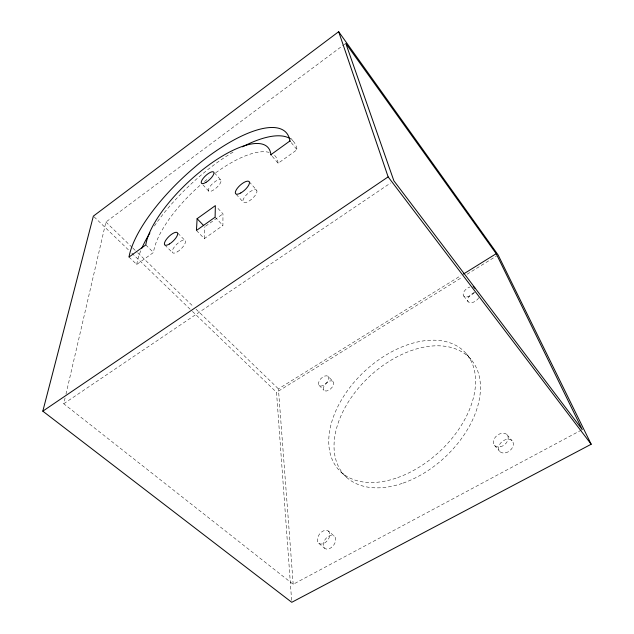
<?xml version="1.0" encoding="UTF-8"?>
<svg xmlns="http://www.w3.org/2000/svg" width="634" height="634" viewBox="0 0 634 634"><rect width="100%" height="100%" fill="white"/><g stroke="black" fill="none" stroke-linecap="round" stroke-linejoin="round"><path stroke-width="0.48" stroke-dasharray="3.17 2.38" d="M196.445 230.459L204.306 238.622L222.899 225.498L222.978 213.84L216.63 206.993M204.306 238.622L204.79 226.766M581.386 430.082L293.193 584.286L63.741 403.747L65.08 397.978M65.976 394.134L105.91 222.035L345.784 43.366M128.995 257.055L136.738 264.465L153.483 252.483A80.835 29.433 -42.9 0 1 201.105 184.407M272.248 156.321L278.12 163.287L297.061 149.735A104.158 38 -42.9 0 0 291.925 139.94M205.582 226.203L222.978 213.84M63.741 403.747L390.592 183.004M293.193 584.286L278.413 388.864L460.87 275.616M291.616 600.327L276.527 392.311L462.035 277.351M467.076 274.237L496.454 256.025M318.751 543.29L324.671 548.323M328.349 531.023A7.79 5.096 -52.5 0 1 324.671 542.981A7.79 5.096 -52.5 0 1 317.721 537.545A7.79 5.096 -52.5 0 1 328.349 531.023L334.189 536.102A7.743 5.12 -52.7 0 1 330.583 548.038A7.743 5.12 -52.7 0 1 323.609 542.569A7.743 5.12 -52.7 0 1 334.189 536.102M340.989 472.045L346.457 477.212M94.078 216.812L129.003 250.398M131.848 253.14L191.714 310.731M192.427 311.413L276.527 392.311M105.91 222.035L132.173 247.434M132.886 248.116L137.142 252.237M137.855 252.926L193.227 306.476M196.065 309.226L278.413 388.864M145.796 244.938L153.483 252.483M164.785 244.962L172.63 252.784M319.06 385.337L323.982 390.306M177.9 233.241L185.001 240.476M328.206 376.477A6.364 3.582 -44.6 0 1 323.506 385.393A6.364 3.582 -44.6 0 1 319.235 380.899A6.364 3.582 -44.6 0 1 328.206 376.477L333.072 381.494A6.332 3.606 -44.7 0 1 328.428 390.393A6.332 3.606 -44.7 0 1 324.125 385.86A6.332 3.606 -44.7 0 1 333.072 381.494M215.108 217.169L222.899 225.498M202.888 184.787L208.744 191.159M214.403 172.868L220.846 180.008A8.234 2.845 -42.5 0 1 213.135 190.232A8.234 2.845 -42.5 0 1 210.171 186.261A8.234 2.845 -42.5 0 1 220.846 180.008M236.205 194.337L243.147 202.064M249.178 181.696L256.667 190.216A8.995 3.392 -42 0 1 248.354 201.469A8.995 3.392 -42 0 1 244.756 196.802A8.995 3.392 -42 0 1 256.667 190.216M494.488 445.393L499.687 451.408M507.034 434.734L512.153 440.828M291.252 142.626L297.061 149.735M290.903 138.355L293.241 141.224M466.204 353.606L470.951 359.43M463.723 295.975L468.161 301.713M474.002 292.496A6.831 3.97 -36.3 0 1 466.521 296.989A6.831 3.97 -36.3 0 1 463.399 292.924A6.831 3.97 -36.3 0 1 469.818 287.051M478.749 297.766A6.792 4.002 -36.1 0 1 471.157 302.735A6.792 4.002 -36.1 0 1 467.876 298.495A6.792 4.002 -36.1 0 1 474.787 292.646M274.554 155.385A80.835 29.433 -42.9 0 1 278.12 163.287M204.481 181.53A80.835 29.433 -42.9 0 1 209.038 177.829M215.742 172.757A80.835 29.433 -42.9 0 1 269.268 152.437M136.738 264.465A104.158 38 -42.9 0 1 140.756 250.747M154.395 226.013A104.158 38 -42.9 0 1 233.209 152.009M177.298 251.872A8.725 3.186 -44.2 0 0 185.199 240.69A8.725 3.186 -44.2 0 0 174.009 247.387A8.725 3.186 -44.2 0 0 177.298 251.872M397.7 477.592A86.248 54.928 -42.9 0 0 467.852 355.666A86.248 54.928 -42.9 0 0 340.941 400.791A86.248 54.928 -42.9 0 0 397.7 477.592M403.129 483.084A85.756 55.253 -42.9 0 0 472.607 361.507A85.756 55.253 -42.9 0 0 346.005 405.863A85.756 55.253 -42.9 0 0 403.129 483.084M500.472 446.772A8.234 5.952 -38.3 0 0 507.39 435.178A8.234 5.952 -38.3 0 0 494.512 438.348A8.234 5.952 -38.3 0 0 500.472 446.772M505.67 452.827A8.179 5.983 -38.2 0 0 512.518 441.272A8.179 5.983 -38.2 0 0 499.679 444.363A8.179 5.983 -38.2 0 0 505.67 452.827"/><path stroke-width="0.95" d="M197.111 218.698L196.445 230.459L215.108 217.169L215.362 205.622L197.111 218.698L203.514 225.427M42.819 411.165L93.364 216.123L338.667 31.7L498.134 254.987L591.181 444.244L291.759 602.3L42.819 411.165L388.135 176.878L338.667 31.7M289.904 140.978A104.879 37.113 -42.9 0 0 210.979 154.514A104.879 37.113 -42.9 0 0 128.995 257.055L145.796 244.938A81.398 28.736 -42.9 0 1 209.632 164.452A81.398 28.736 -42.9 0 1 270.884 154.696L289.904 140.978L290.356 141.533M463.399 274.054L496.192 253.703L345.784 43.366L393.873 180.793L582.258 429.614L496.192 253.703M270.884 154.696L271.336 155.235M388.135 176.878L591.181 444.244M473.115 286.814A6.831 3.97 -36.3 0 1 475.04 288.621M141.834 248.195A104.158 38 -42.9 0 1 149.893 232.979M242.505 146.826A104.158 38 -42.9 0 1 290.412 138.806M205.955 182.386A8.29 2.782 -42.6 0 0 213.761 172.147A8.29 2.782 -42.6 0 0 203.062 178.503A8.29 2.782 -42.6 0 0 205.955 182.386M169.436 243.987A8.789 3.115 -44.1 0 0 177.449 232.789A8.789 3.115 -44.1 0 0 166.235 239.589A8.789 3.115 -44.1 0 0 169.436 243.987M240.754 192.974A9.058 3.313 -42.1 0 0 249.178 181.696A9.058 3.313 -42.1 0 0 237.243 188.409A9.058 3.313 -42.1 0 0 240.754 192.974"/></g></svg>
